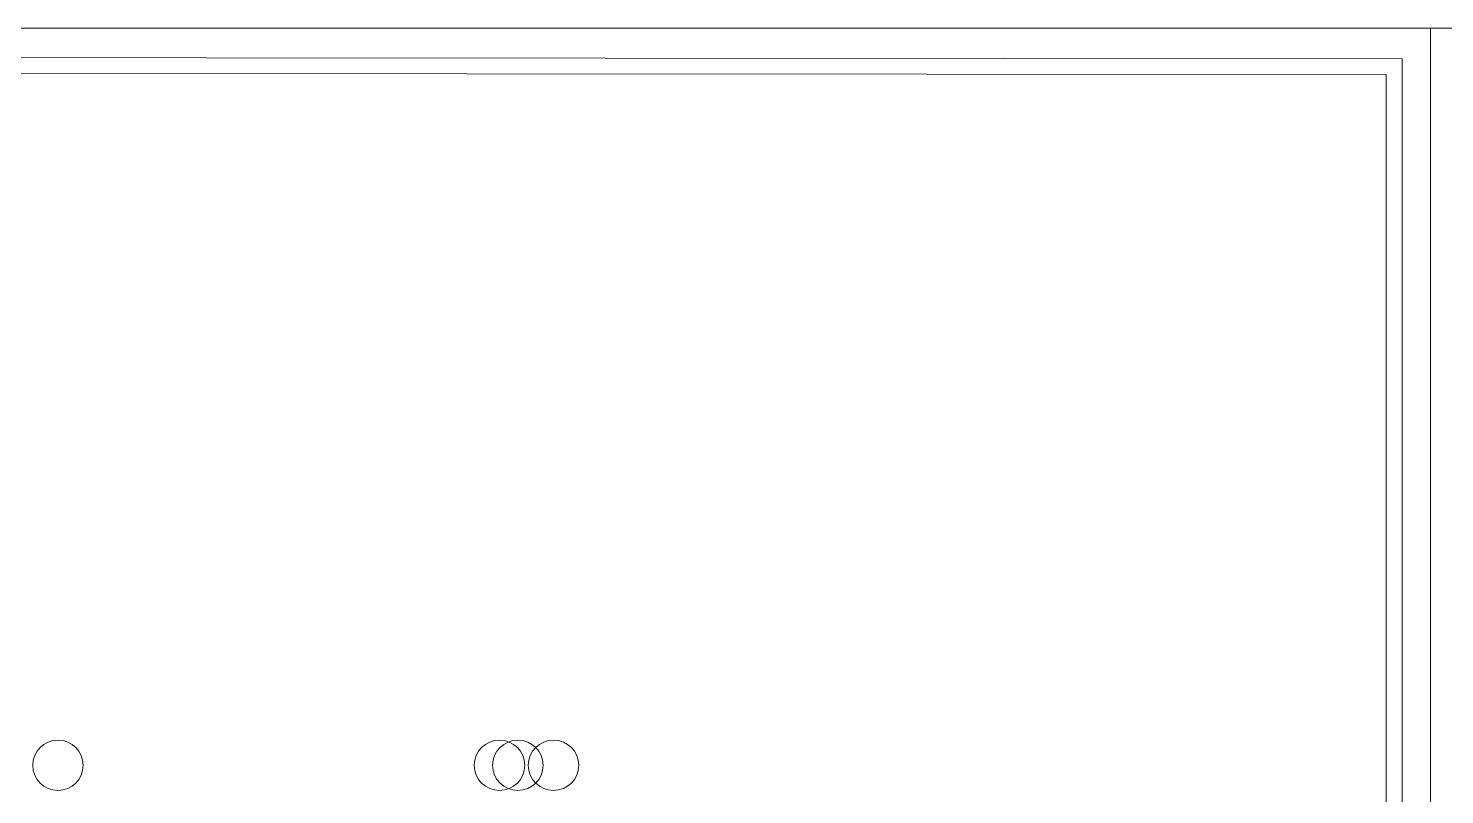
# Model space of a CAD drawing. Header units: millimetres. Extents: x 1373 to 40779, y 1939 to 6439.
# Drawn here: x 28348 to 30032, y 5527 to 6439 of the extents above; entities that cross this region are included whole.
import ezdxf

# ---------------------------------------------------------------- set-up
doc = ezdxf.new("R2010")
doc.units = ezdxf.units.MM
doc.layers.add('A-ANNO-DIMS', color=211, linetype='Continuous', lineweight=18)
doc.layers.add('S-GRID-IDEN', color=1, linetype='Continuous', lineweight=18)

msp = doc.modelspace()

# ---------------------------------------------------------------- linework, layer by layer
at = {"layer": 'A-ANNO-DIMS', "lineweight": 18, "ltscale": 2}
for points in [[(26631.3, 1938.6), (30015, 1938.6), (30015, 6438.6), (26631.3, 6438.6)], [(30015, 1938.6), (33398.7, 1938.6), (33398.7, 6438.6), (30015, 6438.6)], [(26665.1, 1972.4), (29981.3, 1969.9), (29981.3, 6402.4), (26665.1, 6404.9)], [(26683.8, 1991.1), (29962.5, 1988.7), (29962.5, 6383.7), (26683.8, 6386.1)]]:
    msp.add_lwpolyline(points, close=True, dxfattribs=at)
at = {"layer": 'S-GRID-IDEN'}
for centre in [(28383.5, 5562.1), (28908.4, 5562.1), (28930.2, 5562.1), (28972.6, 5562.1)]:
    msp.add_circle(centre, 30, dxfattribs=at)

doc.saveas('drawing.dxf')
